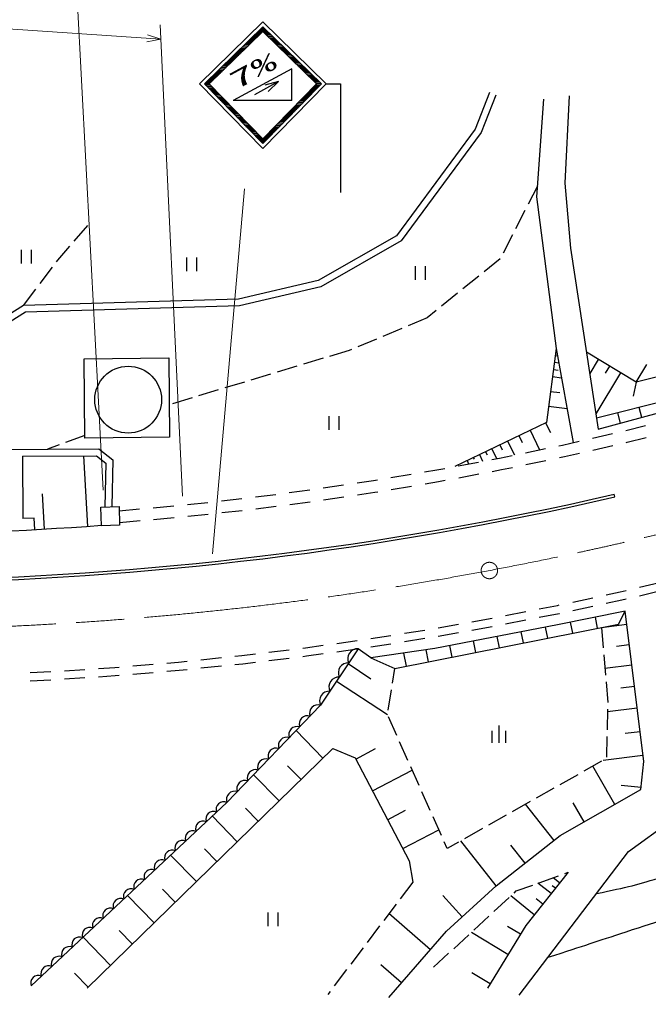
# Model space of a CAD drawing. Units: millimetres, scale not verified. Extents: x 40000 to 680000, y 20000 to 380000.
# Drawn here: x 132914 to 178854, y 248411 to 319877 of the extents above; entities that cross this region are included whole.
import ezdxf
from ezdxf.enums import TextEntityAlignment as Align

# ---------------------------------------------------------------- set-up
doc = ezdxf.new("R2010")
doc.units = ezdxf.units.MM
doc.header["$LTSCALE"] = 1000
doc.linetypes.add('CHAIN', pattern=[18.5, 12, -1.5, 3.5, -1.5])
for name, color, linetype, lineweight in [('M-BGD', 7, 'Continuous', 25), ('M-BMK', 2, 'CHAIN', 13), ('M-STR-STRC', 7, 'Continuous', 25), ('M-STR-STRD', 7, 'Continuous', 13)]:
    doc.layers.add(name, color=color, linetype=linetype, lineweight=lineweight)
doc.styles.add('ＭＳ ゴシック', font='')
doc.styles.get('ＭＳ ゴシック').set_extended_font_data('MS Gothic')

msp = doc.modelspace()

# ---------------------------------------------------------------- hatches: boundary and pattern name
at = {"layer": 'M-STR-STRC'}
h = msp.add_hatch(dxfattribs=at)
h.set_pattern_fill('USER', color=256, style=0, pattern_type=2)
h.set_pattern_definition([(179.4106, (150689, 319357), (-2.0572, -199.9894), []), (179.4106, (150689, 319457), (-2.0572, -199.9894), [])])
h.paths.add_polyline_path([(150689, 319357), (146415, 315170), (150689, 310810), (154962, 315170), (150689, 319357), (150689, 319007), (146775, 315173), (150689, 311167), (154602, 315173), (150689, 319007)])

# ---------------------------------------------------------------- linework, layer by layer
at = {"layer": 'M-BGD'}
for p, q in [((167702, 314360), (166628, 311621)), ((171188, 314062), (170684, 306932)), ((173058, 314314), (172738, 307918)), ((166628, 311621), (160799, 303697)), ((170739, 307710), (170056, 306374)), ((172738, 307918), (173165, 303174)), ((170684, 306932), (172124, 295840)), ((169828, 305929), (169145, 304594)), ((136914, 303691), (137893, 304827)), ((168917, 304149), (168234, 302814)), ((133040, 303054), (133040, 302054)), ((133790, 302054), (133790, 303054)), ((135709, 302293), (136587, 303312)), ((160799, 303697), (154917, 300340)), ((173165, 303174), (175190, 289954)), ((145113, 302495), (145113, 301495)), ((145863, 301495), (145863, 302495)), ((168019, 302394), (166854, 301450)), ((134407, 300576), (135313, 301772)), ((135615, 302170), (135709, 302293)), ((161824, 301855), (161824, 300855)), ((162574, 300855), (162574, 301855)), ((166466, 301135), (165301, 300190)), ((133199, 298983), (134105, 300178)), ((154917, 300340), (148981, 298944)), ((164912, 299875), (163747, 298930)), ((148981, 298944), (133350, 298487)), ((133350, 298487), (126313, 294055)), ((162690, 298073), (161306, 297495)), ((163359, 298616), (162690, 298073)), ((160844, 297302), (159460, 296724)), ((193847, 297363), (177962, 293366)), ((158999, 296531), (157615, 295953)), ((157000, 295696), (155564, 295263)), ((157153, 295760), (157000, 295696)), ((172124, 295840), (171404, 290439)), ((172056, 295328), (172217, 295307)), ((172124, 295840), (173351, 288962)), ((177962, 293366), (174331, 295563)), ((193154, 295285), (175068, 290751)), ((153170, 294542), (151734, 294109)), ((155085, 295119), (153649, 294686)), ((171990, 294833), (172312, 294790)), ((175186, 295045), (174567, 294021)), ((175190, 289954), (192088, 294485)), ((176005, 294549), (175696, 294038)), ((177962, 293366), (178726, 294656)), ((151255, 293964), (149819, 293531)), ((171850, 293780), (172507, 293693)), ((171920, 294306), (172249, 294263)), ((176825, 294054), (175019, 291070)), ((149341, 293387), (147904, 292954)), ((177962, 293366), (177749, 292353)), ((147426, 292810), (145990, 292377)), ((171706, 292705), (172378, 292615)), ((145511, 292232), (144075, 291799)), ((171563, 291630), (172907, 291450)), ((155508, 290901), (155508, 289901)), ((156258, 289901), (156258, 290901)), ((176814, 290390), (176613, 291139)), ((178362, 290805), (178168, 291528)), ((171404, 290439), (164703, 287213)), ((171345, 290410), (171689, 289697)), ((177194, 289840), (178650, 290202)), ((137689, 289474), (136280, 288960)), ((169387, 289468), (169633, 288957)), ((170204, 289861), (170891, 288434)), ((174757, 289283), (176220, 289616)), ((135810, 288789), (134963, 288480)), ((167988, 288794), (168163, 288431)), ((168570, 289074), (169062, 288054)), ((172319, 288731), (172565, 288782)), ((172565, 288782), (173782, 289060)), ((174786, 288411), (176249, 288744)), ((177224, 288967), (177306, 288986)), ((177306, 288986), (178680, 289327)), ((121334, 288428), (138707, 288494)), ((138707, 288494), (139715, 287702)), ((166505, 288080), (166739, 287595)), ((166956, 288297), (167073, 288055)), ((167406, 288514), (167757, 287787)), ((167984, 287829), (168892, 288018)), ((169871, 288222), (171340, 288527)), ((172726, 287941), (173811, 288189)), ((133140, 287973), (133157, 283403)), ((137890, 282824), (137603, 287990)), ((139715, 287702), (139653, 284278)), ((164964, 287262), (166439, 287539)), ((165604, 287646), (165721, 287404)), ((166055, 287863), (166113, 287742)), ((167421, 287724), (167984, 287829)), ((169900, 287353), (171368, 287659)), ((172347, 287862), (172726, 287941)), ((160039, 286402), (161518, 286651)), ((162504, 286817), (163386, 286965)), ((163386, 286965), (163982, 287077)), ((164992, 286396), (166467, 286673)), ((167449, 286857), (168126, 286984)), ((168126, 286984), (168921, 287150)), ((155097, 285644), (156581, 285864)), ((157570, 286011), (158772, 286189)), ((158772, 286189), (159053, 286236)), ((162532, 285953), (163509, 286117)), ((163509, 286117), (164010, 286211)), ((134727, 282643), (134584, 285226)), ((150141, 284987), (151628, 285178)), ((152620, 285306), (154108, 285498)), ((157597, 285149), (158876, 285338)), ((158876, 285338), (159081, 285373)), ((160067, 285539), (161546, 285787)), ((176387, 284990), (176342, 285185)), ((145172, 284431), (146663, 284594)), ((147657, 284703), (149148, 284866)), ((152647, 284446), (154135, 284637)), ((155124, 284782), (156608, 285002)), ((140192, 283978), (141686, 284112)), ((142682, 284202), (144176, 284336)), ((145199, 283573), (146690, 283736)), ((147684, 283844), (149175, 284007)), ((150168, 284127), (151655, 284318)), ((133987, 283448), (133157, 283403)), ((134032, 282604), (133987, 283448)), ((140219, 283121), (141713, 283255)), ((142709, 283344), (144203, 283478)), ((178203, 278386), (179663, 278730)), ((175765, 277832), (176777, 278051)), ((176777, 278051), (177230, 278157)), ((178206, 277771), (179666, 278115)), ((173322, 277305), (174788, 277621)), ((175768, 277220), (176909, 277466)), ((176909, 277466), (177233, 277542)), ((168420, 276318), (169892, 276608)), ((170873, 276801), (172212, 277065)), ((177144, 276649), (172201, 275650)), ((172212, 277065), (172344, 277093)), ((173324, 276692), (174791, 277008)), ((176670, 275702), (177144, 276649)), ((178511, 265659), (177144, 276649)), ((165961, 275866), (167438, 276129)), ((168422, 275708), (169894, 275997)), ((170875, 276191), (172333, 276478)), ((172333, 276478), (172347, 276481)), ((175143, 275398), (174980, 276211)), ((160317, 272442), (176670, 275702)), ((161032, 275027), (162514, 275263)), ((172201, 275650), (163261, 273914)), ((163500, 275428), (164977, 275691)), ((165963, 275257), (167440, 275520)), ((171504, 274672), (171342, 275483)), ((173332, 275037), (173171, 275846)), ((175416, 275452), (175543, 273958)), ((177267, 275656), (175419, 275426)), ((156088, 274285), (157573, 274493)), ((158563, 274635), (160045, 274870)), ((161034, 274420), (162516, 274656)), ((163502, 274820), (164979, 275082)), ((166245, 273624), (166078, 274461)), ((167963, 273966), (167798, 274795)), ((169722, 274317), (169559, 275137)), ((151130, 273639), (152619, 273820)), ((153612, 273941), (153797, 273964)), ((153797, 273964), (155098, 274146)), ((156090, 273680), (157575, 273888)), ((158581, 273231), (157638, 273897)), ((158565, 274028), (160047, 274263)), ((163261, 273914), (158581, 273231)), ((162797, 272937), (162621, 273821)), ((164514, 273279), (164345, 274125)), ((177451, 274178), (176527, 274063)), ((146160, 273091), (147653, 273245)), ((148647, 273347), (149162, 273400)), ((149162, 273400), (150137, 273519)), ((151131, 273036), (152620, 273217)), ((153613, 273337), (153875, 273369)), ((153875, 273369), (155099, 273541)), ((158581, 273231), (160317, 272442)), ((161180, 272614), (160987, 273582)), ((175586, 273459), (175712, 271965)), ((136194, 272287), (137690, 272386)), ((138688, 272451), (139864, 272529)), ((139864, 272529), (140185, 272556)), ((141181, 272640), (142676, 272766)), ((143672, 272851), (144517, 272922)), ((143673, 272249), (144573, 272325)), ((144517, 272922), (145166, 272989)), ((144573, 272325), (145167, 272386)), ((146162, 272489), (147654, 272642)), ((148648, 272745), (149229, 272804)), ((149229, 272804), (150139, 272915)), ((156917, 272807), (158581, 271706)), ((160151, 271383), (160317, 272442)), ((177635, 272699), (175671, 272455)), ((133697, 272150), (135196, 272221)), ((133698, 271550), (135197, 271621)), ((136195, 271686), (137691, 271785)), ((138689, 271851), (139909, 271931)), ((139909, 271931), (140186, 271954)), ((141182, 272039), (142677, 272165)), ((156076, 271536), (159791, 269077)), ((159842, 269407), (160074, 270889)), ((175755, 271467), (175881, 269972)), ((177830, 271128), (176848, 271006)), ((175869, 269472), (175830, 267973)), ((178026, 269557), (175864, 269288)), ((160470, 267555), (159858, 268925)), ((167941, 267026), (167941, 268276)), ((155079, 265906), (153121, 267912)), ((167441, 267026), (167441, 267901)), ((168441, 267026), (168441, 267901)), ((175817, 267473), (175779, 265973)), ((178241, 267827), (177160, 267693)), ((137863, 249095), (155794, 266605)), ((155794, 266605), (157424, 265922)), ((157471, 265832), (158924, 266594)), ((161285, 265729), (160673, 267099)), ((157424, 265922), (161368, 258402)), ((178456, 266098), (175539, 265735)), ((153475, 264340), (152495, 265343)), ((162100, 263903), (161488, 265272)), ((175432, 265674), (174126, 264936)), ((176391, 262517), (174793, 265313)), ((177406, 259086), (186609, 265764)), ((178300, 263608), (178511, 265659)), ((151870, 262773), (150008, 264680)), ((158690, 263508), (161596, 265032)), ((173691, 264690), (172385, 263951)), ((178316, 263759), (176854, 263909)), ((162915, 262076), (162303, 263446)), ((171950, 263705), (170645, 262966)), ((172411, 260242), (178300, 263608)), ((170209, 262720), (168904, 261982)), ((171964, 259891), (169883, 262536)), ((174154, 261238), (173355, 262636)), ((148819, 259794), (146997, 261660)), ((150345, 261284), (149414, 262237)), ((159797, 261398), (161116, 262090)), ((163730, 260250), (163118, 261620)), ((168469, 261736), (167163, 260997)), ((160904, 259288), (163542, 260671)), ((166728, 260751), (165422, 260013)), ((167731, 256562), (172411, 260242)), ((164155, 259296), (163933, 259793)), ((164987, 259766), (164155, 259296)), ((167732, 256562), (165142, 259854)), ((169848, 258226), (168807, 259549)), ((145833, 256878), (143951, 258805)), ((147326, 258336), (146415, 259269)), ((169414, 248569), (177406, 259086)), ((161368, 258402), (161631, 256825)), ((172989, 257561), (169887, 253669)), ((170874, 256797), (172284, 257306)), ((172755, 257476), (172989, 257561)), ((161631, 256825), (160726, 255628)), ((169203, 256193), (170403, 256627)), ((171743, 255997), (170781, 256763)), ((172054, 256388), (171814, 256579)), ((172366, 256779), (171885, 257162)), ((142749, 253866), (140806, 255856)), ((144291, 255372), (143350, 256336)), ((165257, 254303), (163845, 255849)), ((164103, 253249), (167731, 256562)), ((169038, 256042), (169203, 256193)), ((160425, 255229), (159520, 254033)), ((167568, 254686), (168671, 255703)), ((170516, 254459), (168803, 255825)), ((171129, 255228), (170649, 255611)), ((151062, 254617), (151062, 253617)), ((151812, 253617), (151812, 254617)), ((162930, 251900), (159899, 254535)), ((166097, 253331), (167200, 254347)), ((141157, 252311), (140185, 253307)), ((159218, 253634), (158313, 252438)), ((159896, 248411), (164103, 253249)), ((164627, 251975), (165730, 252992)), ((168588, 251538), (165918, 253165)), ((169887, 253669), (167100, 249095)), ((169500, 253035), (168565, 253605)), ((139565, 250757), (137558, 252812)), ((158012, 252039), (157107, 250843)), ((163156, 250620), (164259, 251636)), ((137921, 249151), (136918, 250179)), ((156805, 250444), (155900, 249248)), ((160822, 249476), (159306, 250793)), ((167287, 249401), (165951, 250215)), ((155599, 248849), (155426, 248621))]:
    msp.add_line(p, q, dxfattribs=at)
for points in [[(167236, 314543), (166186, 311864), (160459, 304079), (154732, 300810), (148916, 299442), (133199, 298983), (126000, 294449), (120427, 288934)], [(133140, 287973), (138535, 287994), (139211, 287463), (139153, 284263)], [(157638, 273897), (154900, 269760), (148064, 262661), (133762, 249252)]]:
    msp.add_lwpolyline(points, dxfattribs=at)
for points in [[(137623, 295081), (143808, 295154), (143877, 289354), (137692, 289281)], [(138845, 284253), (140182, 284295), (140225, 282921), (138888, 282879)]]:
    msp.add_lwpolyline(points, close=True, dxfattribs=at)
msp.add_circle((140850, 292098), 2440, dxfattribs=at)
for centre, radius, start, end in [((120787, 526200), 243956, 257.82558, 274.25492), ((120787, 526200), 247335, 258.83657, 282.9803), ((120787, 526200), 247535, 258.83657, 282.9803), ((157608, 273173), 724, 87.61456, 205.38682), ((156924, 272139), 724, 87.61456, 205.38682), ((156239, 271105), 724, 87.61456, 205.38682), ((155555, 270071), 724, 87.61456, 205.38682), ((154703, 269190), 603, 70.90263, 201.25922), ((153944, 268401), 603, 70.90263, 201.25922), ((153184, 267613), 603, 70.90263, 201.25922), ((152424, 266824), 603, 70.90263, 201.25922), ((151665, 266035), 603, 70.90263, 201.25922), ((150905, 265246), 603, 70.90263, 201.25922), ((150146, 264458), 603, 70.90263, 201.25922), ((149386, 263669), 603, 70.90263, 201.25922), ((148627, 262880), 603, 70.90263, 201.25922), ((147828, 262159), 555, 64.84775, 201.45703), ((147076, 261453), 555, 64.84775, 201.45703), ((146323, 260747), 555, 64.84775, 201.45703), ((145570, 260042), 555, 64.84775, 201.45703), ((144817, 259336), 555, 64.84775, 201.45703), ((144065, 258630), 555, 64.84775, 201.45703), ((143312, 257924), 555, 64.84775, 201.45703), ((142559, 257219), 555, 64.84775, 201.45703), ((141806, 256513), 555, 64.84775, 201.45703), ((141053, 255807), 555, 64.84775, 201.45703), ((140301, 255101), 555, 64.84775, 201.45703), ((139548, 254396), 555, 64.84775, 201.45703), ((138795, 253690), 555, 64.84775, 201.45703), ((138042, 252984), 555, 64.84775, 201.45703), ((137290, 252278), 555, 64.84775, 201.45703), ((136537, 251573), 555, 64.84775, 201.45703), ((135784, 250867), 555, 64.84775, 201.45703), ((135031, 250161), 555, 64.84775, 201.45703), ((134278, 249456), 555, 64.84775, 201.45703)]:
    msp.add_arc(centre, radius, start, end, dxfattribs=at)
for points in [[(175060, 255998), (177357, 256483), (178057, 256644), (179923, 257246), (182030, 257925), (183193, 258392), (185172, 259382), (186971, 260283), (187965, 260850), (189567, 262068), (190789, 262997), (191219, 263818), (192436, 264753), (193758, 265770), (194571, 266279), (196098, 266951), (197611, 267617), (198570, 267702), (200187, 268049), (202195, 268481), (203342, 268614), (205375, 268904), (207562, 269216), (208803, 269269), (210991, 269575), (212640, 269806), (213622, 269720), (215202, 270247), (216766, 270768), (217381, 271171), (218942, 272202)], [(171522, 251343), (174304, 252248), (175008, 252478), (177237, 253218), (179720, 254042), (181135, 254437), (183585, 255354), (185787, 256177), (187077, 256545), (189140, 257673), (190625, 258486), (191386, 259083), (192680, 260176), (193943, 261243), (194241, 262276), (195548, 263289), (196535, 264053), (197224, 264328), (198417, 264692), (200139, 265219), (201232, 264873), (202995, 265242), (204921, 265645), (205865, 266346), (207756, 266890), (210201, 267593), (211695, 267533), (214103, 268355), (216287, 269099), (217090, 269492), (219509, 270735)]]:
    msp.add_open_spline(points, degree=3, knots=[0, 0, 0, 0, 1, 1, 1, 2, 2, 2, 3, 3, 3, 4, 4, 4, 5, 5, 5, 6, 6, 6, 7, 7, 7, 8, 8, 8, 9, 9, 9, 10, 10, 10, 10], dxfattribs=at)
at = {"layer": 'M-BMK'}
msp.add_circle((167235, 279612), 600, dxfattribs=at)
msp.add_arc((120787, 526200), 250925, 257.96258, 291.12861, dxfattribs=at)
at = {"layer": 'M-STR-STRC'}
for p, q in [((150689, 319357), (146415, 315170)), ((150689, 319007), (146775, 315173)), ((154962, 315170), (150689, 319357)), ((154602, 315173), (150689, 319007)), ((152797, 316279), (148521, 313958)), ((152797, 313958), (152797, 316279)), ((146415, 315170), (150689, 310810)), ((146775, 315173), (150689, 311167)), ((151833, 315339), (150067, 314380)), ((150689, 311167), (154602, 315173)), ((150689, 310810), (154962, 315170)), ((151833, 315339), (150829, 315094)), ((151833, 315339), (151080, 314631)), ((155316, 315173), (156362, 315173)), ((156362, 315173), (156362, 307229)), ((152797, 313958), (148521, 313958))]:
    msp.add_line(p, q, dxfattribs=at)
msp.add_lwpolyline([(146061, 315173), (150689, 319708), (155316, 315173), (150689, 310453)], close=True, dxfattribs=at)
at = {"layer": 'M-STR-STRD'}
for p, q in [((139012, 285473), (136929, 325304)), ((79806, 322721), (143228, 318434)), ((144826, 285039), (143177, 319490)), ((143228, 318434), (142248, 318764)), ((143228, 318434), (142212, 318239)), ((147016, 280832), (149353, 307509))]:
    msp.add_line(p, q, dxfattribs=at)

# ---------------------------------------------------------------- texts
at = {"layer": 'M-STR-STRC', "style": 'ＭＳ ゴシック', "width": 2}
msp.add_text('7%', height=1320, rotation=28.496, dxfattribs=at).set_placement((150454, 315198), align=Align.BOTTOM_CENTER)

doc.saveas('drawing.dxf')
